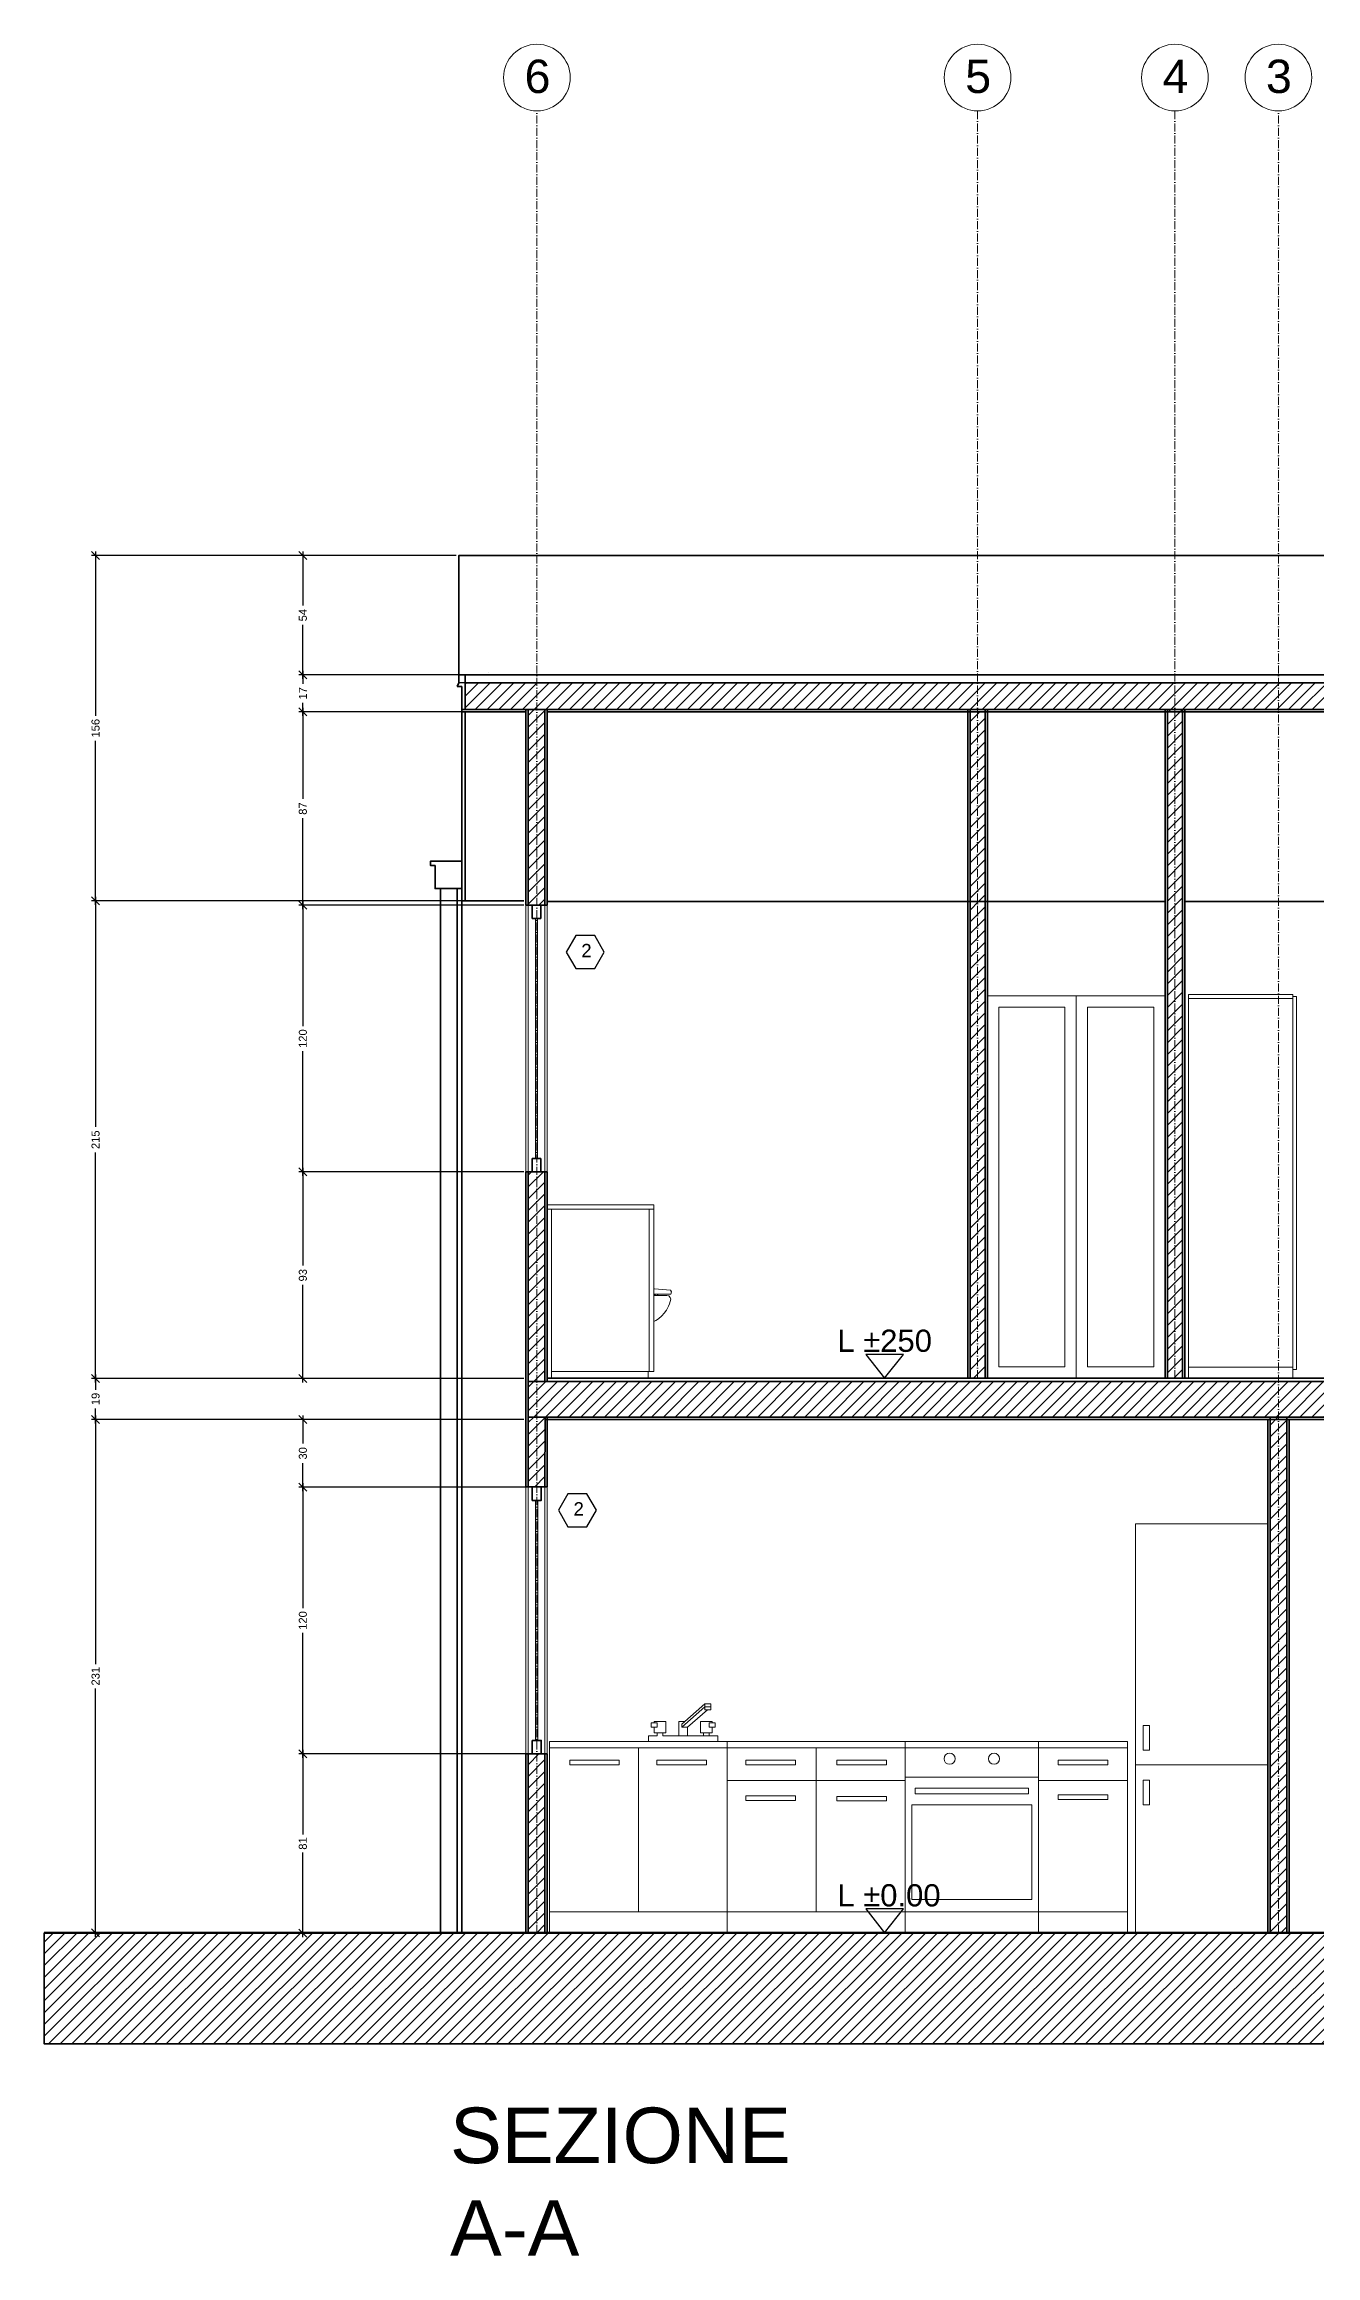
# Model space of a CAD drawing. Header units: inches. Extents: x 1080 to 7442, y 249 to 3242.
# Drawn here: x 1080 to 1653, y 249 to 1244 of the extents above; entities that cross this region are included whole.
import ezdxf

# ---------------------------------------------------------------- set-up
doc = ezdxf.new("R2010")
doc.units = ezdxf.units.IN
doc.header["$MEASUREMENT"] = 0
doc.linetypes.add('ACAD_ISO10W100', pattern=[18, 12, -3, 0, -3])
for name, color, linetype, lineweight in [('ARREDI', 8, 'Continuous', 18), ('CAMPITURE', 7, 'Continuous', 25), ('INFISSI', 130, 'Continuous', 13), ('NUMERAZIONE', 30, 'Continuous', 25), ('quote nuove', 253, 'Continuous', 18), ('STRUTTURA', 7, 'Continuous', 35)]:
    doc.layers.add(name, color=color, linetype=linetype, lineweight=lineweight)
doc.styles.add('ARIAL', font='Arial.ttf')
doc.styles.get("Standard").update_dxf_attribs({"font": 'Arial.ttf'})
doc.dimstyles.new('TICK_36', dxfattribs={"dimtxt": 3.6, "dimasz": 3.6, "dimexe": 1.8, "dimexo": 1.2, "dimgap": 1.8, "dimtad": 0, "dimdec": 0, "dimzin": 0, "dimdsep": 46, "dimtxsty": 'ARIAL', "dimblk": 'OBLIQUE', "dimcen": 1.8, "dimdle": 1.8, "dimclrd": 256, "dimclrt": 256, "dimadec": 0, "dimazin": 0, "dimtfac": 1, "dimtdec": 0, "dimtmove": 1, "dimatfit": 3, "dimldrblk": 'OPEN90', "dimfxl": 1, "dimtfill": 1, "dimtolj": 1, "dimtzin": 0, "dimarcsym": 0})
pattern_1 = [(45, (2412.2653, -1412.3828), (-2.6516504, 2.6516504), [])]

# ---------------------------------------------------------------- blocks, each defined once
blk = doc.blocks.new('_Oblique')
at = {"color": 0, "linetype": 'ByBlock', "lineweight": -2}
blk.add_line((-0.5, -0.5), (0.5, 0.5), dxfattribs=at)
blk = doc.blocks.new('*D55')
at = {"layer": 'quote nuove', "color": 0, "lineweight": -2, "transparency": 16777216}
for p, q in [((1297.37, 474.67), (1195.03, 474.67)), ((1297.37, 394.11), (1195.03, 394.11))]:
    blk.add_line(p, q, dxfattribs=at)
at = {"layer": 'quote nuove', "lineweight": -2, "transparency": 16777216}
for p, q in [((1196.83, 476.47), (1196.83, 438.4)), ((1196.83, 392.31), (1196.83, 430.38))]:
    blk.add_line(p, q, dxfattribs=at)
at = {"layer": 'quote nuove', "lineweight": -2, "transparency": 16777216, "xscale": 3.6, "yscale": 3.6, "zscale": 3.6}
for p, rotation in [((1196.83, 474.67), 90), ((1196.83, 394.11), 270)]:
    blk.add_blockref('_Oblique', p, dxfattribs=dict(at, rotation=rotation))
at = {"layer": 'quote nuove', "transparency": 16777216, "insert": (1196.83, 434.39), "char_height": 3.6, "attachment_point": 5, "rotation": 90, "style": 'ARIAL', "bg_fill": 3, "box_fill_scale": 1.25, "bg_fill_color": 256, "bg_fill_true_color": 13158600, "bg_fill_transparency": 0}
blk.add_mtext('\\A1;81', dxfattribs=at)
blk = doc.blocks.new('_Open90')
at = {"color": 0, "linetype": 'ByBlock', "lineweight": -2}
for p, q in [((0, 0), (-1, 0)), ((-0.5, 0.5), (0, 0)), ((0, 0), (-0.5, -0.5))]:
    blk.add_line(p, q, dxfattribs=at)
blk = doc.blocks.new('*D56')
at = {"layer": 'quote nuove', "color": 0, "lineweight": -2, "transparency": 16777216}
for p, q in [((1297.28, 594.74), (1195.03, 594.74)), ((1297.34, 474.7), (1195.03, 474.7))]:
    blk.add_line(p, q, dxfattribs=at)
at = {"layer": 'quote nuove', "lineweight": -2, "transparency": 16777216}
for p, q in [((1196.83, 596.54), (1196.83, 540.32)), ((1196.83, 472.9), (1196.83, 529.11))]:
    blk.add_line(p, q, dxfattribs=at)
at = {"layer": 'quote nuove', "lineweight": -2, "transparency": 16777216, "xscale": 3.6, "yscale": 3.6, "zscale": 3.6}
for p, rotation in [((1196.83, 594.74), 90), ((1196.83, 474.7), 270)]:
    blk.add_blockref('_Oblique', p, dxfattribs=dict(at, rotation=rotation))
at = {"layer": 'quote nuove', "transparency": 16777216, "insert": (1196.83, 534.72), "char_height": 3.6, "attachment_point": 5, "rotation": 90, "style": 'ARIAL', "bg_fill": 3, "box_fill_scale": 1.25, "bg_fill_color": 256, "bg_fill_true_color": 13158600, "bg_fill_transparency": 0}
blk.add_mtext('\\A1;120', dxfattribs=at)
blk = doc.blocks.new('*D57')
at = {"layer": 'quote nuove', "lineweight": -2, "transparency": 16777216}
for p, q in [((1196.83, 626.91), (1196.83, 614.28)), ((1196.83, 592.94), (1196.83, 605.57))]:
    blk.add_line(p, q, dxfattribs=at)
at = {"layer": 'quote nuove', "color": 0, "lineweight": -2, "transparency": 16777216}
for p, q in [((1296, 625.11), (1195.03, 625.11)), ((1296, 594.74), (1195.03, 594.74))]:
    blk.add_line(p, q, dxfattribs=at)
at = {"layer": 'quote nuove', "lineweight": -2, "transparency": 16777216, "xscale": 3.6, "yscale": 3.6, "zscale": 3.6}
for p, rotation in [((1196.83, 625.11), 90), ((1196.83, 594.74), 270)]:
    blk.add_blockref('_Oblique', p, dxfattribs=dict(at, rotation=rotation))
at = {"layer": 'quote nuove', "transparency": 16777216, "insert": (1196.83, 609.92), "char_height": 3.6, "attachment_point": 5, "rotation": 90, "style": 'ARIAL', "bg_fill": 3, "box_fill_scale": 1.25, "bg_fill_color": 256, "bg_fill_true_color": 13158600, "bg_fill_transparency": 0}
blk.add_mtext('\\A1;30', dxfattribs=at)
blk = doc.blocks.new('*D58')
at = {"layer": 'quote nuove', "color": 0, "lineweight": -2, "transparency": 16777216}
for p, q in [((1296.27, 736.51), (1195.03, 736.51)), ((1296.27, 643.61), (1195.03, 643.61))]:
    blk.add_line(p, q, dxfattribs=at)
at = {"layer": 'quote nuove', "lineweight": -2, "transparency": 16777216}
for p, q in [((1196.83, 738.31), (1196.83, 694.41)), ((1196.83, 641.81), (1196.83, 685.71))]:
    blk.add_line(p, q, dxfattribs=at)
at = {"layer": 'quote nuove', "lineweight": -2, "transparency": 16777216, "xscale": 3.6, "yscale": 3.6, "zscale": 3.6}
for p, rotation in [((1196.83, 736.51), 90), ((1196.83, 643.61), 270)]:
    blk.add_blockref('_Oblique', p, dxfattribs=dict(at, rotation=rotation))
at = {"layer": 'quote nuove', "transparency": 16777216, "insert": (1196.83, 690.06), "char_height": 3.6, "attachment_point": 5, "rotation": 90, "style": 'ARIAL', "bg_fill": 3, "box_fill_scale": 1.25, "bg_fill_color": 256, "bg_fill_true_color": 13158600, "bg_fill_transparency": 0}
blk.add_mtext('\\A1;93', dxfattribs=at)
blk = doc.blocks.new('*D59')
at = {"layer": 'quote nuove', "color": 0, "lineweight": -2, "transparency": 16777216}
for p, q in [((1296.27, 856.5), (1195.03, 856.5)), ((1296.27, 736.51), (1195.03, 736.51))]:
    blk.add_line(p, q, dxfattribs=at)
at = {"layer": 'quote nuove', "lineweight": -2, "transparency": 16777216}
for p, q in [((1196.83, 858.3), (1196.83, 802.11)), ((1196.83, 734.71), (1196.83, 790.9))]:
    blk.add_line(p, q, dxfattribs=at)
at = {"layer": 'quote nuove', "lineweight": -2, "transparency": 16777216, "xscale": 3.6, "yscale": 3.6, "zscale": 3.6}
for p, rotation in [((1196.83, 856.5), 90), ((1196.83, 736.51), 270)]:
    blk.add_blockref('_Oblique', p, dxfattribs=dict(at, rotation=rotation))
at = {"layer": 'quote nuove', "transparency": 16777216, "insert": (1196.83, 796.51), "char_height": 3.6, "attachment_point": 5, "rotation": 90, "style": 'ARIAL', "bg_fill": 3, "box_fill_scale": 1.25, "bg_fill_color": 256, "bg_fill_true_color": 13158600, "bg_fill_transparency": 0}
blk.add_mtext('\\A1;120', dxfattribs=at)
blk = doc.blocks.new('*D60')
at = {"layer": 'quote nuove', "lineweight": -2, "transparency": 16777216}
for p, q in [((1196.83, 945.32), (1196.83, 904.37)), ((1196.83, 854.7), (1196.83, 895.66))]:
    blk.add_line(p, q, dxfattribs=at)
at = {"layer": 'quote nuove', "color": 0, "lineweight": -2, "transparency": 16777216}
for p, q in [((1296.27, 943.52), (1195.03, 943.52)), ((1296.27, 856.5), (1195.03, 856.5))]:
    blk.add_line(p, q, dxfattribs=at)
at = {"layer": 'quote nuove', "lineweight": -2, "transparency": 16777216, "xscale": 3.6, "yscale": 3.6, "zscale": 3.6}
for p, rotation in [((1196.83, 943.52), 90), ((1196.83, 856.5), 270)]:
    blk.add_blockref('_Oblique', p, dxfattribs=dict(at, rotation=rotation))
at = {"layer": 'quote nuove', "transparency": 16777216, "insert": (1196.83, 900.01), "char_height": 3.6, "attachment_point": 5, "rotation": 90, "style": 'ARIAL', "bg_fill": 3, "box_fill_scale": 1.25, "bg_fill_color": 256, "bg_fill_true_color": 13158600, "bg_fill_transparency": 0}
blk.add_mtext('\\A1;87', dxfattribs=at)
blk = doc.blocks.new('*D61')
at = {"layer": 'quote nuove', "lineweight": -2, "transparency": 16777216}
for p, q in [((1103.57, 626.91), (1103.57, 515.14)), ((1103.57, 392.41), (1103.57, 504.18))]:
    blk.add_line(p, q, dxfattribs=at)
at = {"layer": 'quote nuove', "color": 0, "lineweight": -2, "transparency": 16777216}
for p, q in [((1296.27, 625.11), (1101.77, 625.11)), ((1297.37, 394.21), (1101.77, 394.21))]:
    blk.add_line(p, q, dxfattribs=at)
at = {"layer": 'quote nuove', "lineweight": -2, "transparency": 16777216, "xscale": 3.6, "yscale": 3.6, "zscale": 3.6}
for p, rotation in [((1103.57, 625.11), 90), ((1103.57, 394.21), 270)]:
    blk.add_blockref('_Oblique', p, dxfattribs=dict(at, rotation=rotation))
at = {"layer": 'quote nuove', "transparency": 16777216, "insert": (1103.57, 509.66), "char_height": 3.6, "attachment_point": 5, "rotation": 90, "style": 'ARIAL', "bg_fill": 3, "box_fill_scale": 1.25, "bg_fill_color": 256, "bg_fill_true_color": 13158600, "bg_fill_transparency": 0}
blk.add_mtext('\\A1;231', dxfattribs=at)
blk = doc.blocks.new('*D62')
at = {"layer": 'quote nuove', "color": 0, "lineweight": -2, "transparency": 16777216}
for p, q in [((1296.27, 643.61), (1101.77, 643.61)), ((1296.27, 625.11), (1101.77, 625.11))]:
    blk.add_line(p, q, dxfattribs=at)
at = {"layer": 'quote nuove', "lineweight": -2, "transparency": 16777216}
for p, q in [((1103.57, 645.41), (1103.57, 638.57)), ((1103.57, 623.31), (1103.57, 630.16))]:
    blk.add_line(p, q, dxfattribs=at)
at = {"layer": 'quote nuove', "lineweight": -2, "transparency": 16777216, "xscale": 3.6, "yscale": 3.6, "zscale": 3.6}
for p, rotation in [((1103.57, 643.61), 90), ((1103.57, 625.11), 270)]:
    blk.add_blockref('_Oblique', p, dxfattribs=dict(at, rotation=rotation))
at = {"layer": 'quote nuove', "transparency": 16777216, "insert": (1103.57, 634.36), "char_height": 3.6, "attachment_point": 5, "rotation": 90, "style": 'ARIAL', "bg_fill": 3, "box_fill_scale": 1.25, "bg_fill_color": 256, "bg_fill_true_color": 13158600, "bg_fill_transparency": 0}
blk.add_mtext('\\A1;19', dxfattribs=at)
blk = doc.blocks.new('*D66')
at = {"layer": 'quote nuove', "color": 0, "lineweight": -2, "transparency": 16777216}
for p, q in [((1295.27, 858.43), (1101.76, 858.43)), ((1296.27, 643.61), (1101.76, 643.61))]:
    blk.add_line(p, q, dxfattribs=at)
at = {"layer": 'quote nuove', "lineweight": -2, "transparency": 16777216}
for p, q in [((1103.56, 860.23), (1103.56, 756.85)), ((1103.56, 641.81), (1103.56, 745.2))]:
    blk.add_line(p, q, dxfattribs=at)
at = {"layer": 'quote nuove', "lineweight": -2, "transparency": 16777216, "xscale": 3.6, "yscale": 3.6, "zscale": 3.6}
for p, rotation in [((1103.56, 858.43), 90), ((1103.56, 643.61), 270)]:
    blk.add_blockref('_Oblique', p, dxfattribs=dict(at, rotation=rotation))
at = {"layer": 'quote nuove', "transparency": 16777216, "insert": (1103.56, 751.02), "char_height": 3.6, "attachment_point": 5, "rotation": 90, "style": 'ARIAL', "bg_fill": 3, "box_fill_scale": 1.25, "bg_fill_color": 256, "bg_fill_true_color": 13158600, "bg_fill_transparency": 0}
blk.add_mtext('\\A1;215', dxfattribs=at)
blk = doc.blocks.new('*D97')
at = {"layer": 'quote nuove', "lineweight": -2, "transparency": 16777216}
for p, q in [((1103.56, 1015.7), (1103.56, 941.77)), ((1103.56, 856.63), (1103.56, 930.56))]:
    blk.add_line(p, q, dxfattribs=at)
at = {"layer": 'quote nuove', "color": 0, "lineweight": -2, "transparency": 16777216}
for p, q in [((1265.85, 1013.9), (1101.76, 1013.9)), ((1265.85, 858.43), (1101.76, 858.43))]:
    blk.add_line(p, q, dxfattribs=at)
at = {"layer": 'quote nuove', "lineweight": -2, "transparency": 16777216, "xscale": 3.6, "yscale": 3.6, "zscale": 3.6}
for p, rotation in [((1103.56, 1013.9), 90), ((1103.56, 858.43), 270)]:
    blk.add_blockref('_Oblique', p, dxfattribs=dict(at, rotation=rotation))
at = {"layer": 'quote nuove', "transparency": 16777216, "insert": (1103.56, 936.17), "char_height": 3.6, "attachment_point": 5, "rotation": 90, "style": 'ARIAL', "bg_fill": 3, "box_fill_scale": 1.25, "bg_fill_color": 256, "bg_fill_true_color": 13158600, "bg_fill_transparency": 0}
blk.add_mtext('\\A1;156', dxfattribs=at)
blk = doc.blocks.new('*D98')
at = {"layer": 'quote nuove', "color": 0, "lineweight": -2, "transparency": 16777216}
for p, q in [((1267.1, 960.21), (1195.03, 960.21)), ((1267.1, 943.52), (1195.03, 943.52))]:
    blk.add_line(p, q, dxfattribs=at)
at = {"layer": 'quote nuove', "lineweight": -2, "transparency": 16777216}
for p, q in [((1196.83, 962.01), (1196.83, 956.07)), ((1196.83, 941.72), (1196.83, 947.66))]:
    blk.add_line(p, q, dxfattribs=at)
at = {"layer": 'quote nuove', "lineweight": -2, "transparency": 16777216, "xscale": 3.6, "yscale": 3.6, "zscale": 3.6}
for p, rotation in [((1196.83, 960.21), 90), ((1196.83, 943.52), 270)]:
    blk.add_blockref('_Oblique', p, dxfattribs=dict(at, rotation=rotation))
at = {"layer": 'quote nuove', "transparency": 16777216, "insert": (1196.83, 951.87), "char_height": 3.6, "attachment_point": 5, "rotation": 90, "style": 'ARIAL', "bg_fill": 3, "box_fill_scale": 1.25, "bg_fill_color": 256, "bg_fill_true_color": 13158600, "bg_fill_transparency": 0}
blk.add_mtext('\\A1;17', dxfattribs=at)
blk = doc.blocks.new('*D99')
at = {"layer": 'quote nuove', "lineweight": -2, "transparency": 16777216}
for p, q in [((1196.83, 1015.7), (1196.83, 991.41)), ((1196.83, 958.41), (1196.83, 982.7))]:
    blk.add_line(p, q, dxfattribs=at)
at = {"layer": 'quote nuove', "color": 0, "lineweight": -2, "transparency": 16777216}
for p, q in [((1265.85, 1013.9), (1195.03, 1013.9)), ((1265.85, 960.21), (1195.03, 960.21))]:
    blk.add_line(p, q, dxfattribs=at)
at = {"layer": 'quote nuove', "lineweight": -2, "transparency": 16777216, "xscale": 3.6, "yscale": 3.6, "zscale": 3.6}
for p, rotation in [((1196.83, 1013.9), 90), ((1196.83, 960.21), 270)]:
    blk.add_blockref('_Oblique', p, dxfattribs=dict(at, rotation=rotation))
at = {"layer": 'quote nuove', "transparency": 16777216, "insert": (1196.83, 987.06), "char_height": 3.6, "attachment_point": 5, "rotation": 90, "style": 'ARIAL', "bg_fill": 3, "box_fill_scale": 1.25, "bg_fill_color": 256, "bg_fill_true_color": 13158600, "bg_fill_transparency": 0}
blk.add_mtext('\\A1;54', dxfattribs=at)

msp = doc.modelspace()

# ---------------------------------------------------------------- hatches: boundary and pattern name
at = {"layer": 'CAMPITURE'}
h = msp.add_hatch(dxfattribs=at)
h.set_pattern_fill('ANSI31', color=0, scale=30)
h.set_pattern_definition(pattern_1)
h.paths.add_polyline_path([(1269.8, 956.61), (1269.81, 944.61), (2026.5, 944.61), (2026.5, 956.61)])
h = msp.add_hatch(dxfattribs=at)
h.set_pattern_fill('ANSI31', color=0, scale=30)
h.set_pattern_definition(pattern_1)
h.paths.add_polyline_path([(1305.7, 736.6), (1298.2, 736.6), (1298.2, 642.21), (1305.7, 642.21)])
h.paths.add_polyline_path([(1298.2, 856.6), (1305.7, 856.6), (1305.7, 944.61), (1298.2, 944.61)])
h = msp.add_hatch(dxfattribs=at)
h.set_pattern_fill('ANSI31', color=256, scale=30)
h.set_pattern_definition(pattern_1)
h.paths.add_polyline_path([(1585.82, 643.71), (1592.61, 643.71), (1592.61, 944.61), (1585.82, 944.61)])
h.paths.add_polyline_path([(1503.82, 858.21), (1497.03, 858.21), (1497.03, 643.71), (1503.82, 643.71)])
h = msp.add_hatch(dxfattribs=at)
h.set_pattern_fill('ANSI31', color=256, scale=30)
h.set_pattern_definition(pattern_1)
h.paths.add_polyline_path([(1497.03, 858.21), (1503.82, 858.21), (1503.82, 943.61), (1497.03, 943.61)])
h = msp.add_hatch(dxfattribs=at)
h.set_pattern_fill('ANSI31', color=0, scale=30)
h.set_pattern_definition(pattern_1)
h.paths.add_polyline_path([(1998, 642.21), (1298.2, 642.21), (1298.21, 626.21), (1305.8, 626.21), (1998, 626.21)])
h = msp.add_hatch(dxfattribs=at)
h.set_pattern_fill('ANSI31', color=0, scale=30)
h.set_pattern_definition(pattern_1)
h.paths.add_polyline_path([(1298.3, 394.21), (1305.73, 394.21), (1305.73, 474.77), (1298.27, 474.77)])
h.paths.add_polyline_path([(1298.22, 594.83), (1305.76, 594.83), (1305.76, 626.21), (1298.21, 626.21)])
at = {"layer": 'INFISSI'}
h = msp.add_hatch(color=4, dxfattribs=at)
h.dxf.hatch_style = 1
h.paths.add_polyline_path([(1302.45, 850.6), (1301.45, 850.6), (1301.45, 742.6), (1302.45, 742.6)])
h = msp.add_hatch(color=4, dxfattribs=at)
h.dxf.hatch_style = 1
h.paths.add_polyline_path([(1302.55, 588.77), (1301.55, 588.77), (1301.55, 480.77), (1302.55, 480.77)])

# ---------------------------------------------------------------- linework, layer by layer
for p, q in [((1269.8, 956.61), (1267.05, 956.61)), ((1592.61, 943.61), (1585.82, 943.61)), ((1497.03, 643.71), (1503.82, 643.71)), ((1585.82, 643.71), (1592.61, 643.71))]:
    msp.add_line(p, q)
at = {"layer": 'ARREDI'}
for p, q in [((1504.82, 815.71), (1504.82, 643.71)), ((1544.82, 643.71), (1544.82, 815.71)), ((1584.82, 815.71), (1544.82, 815.71)), ((1544.82, 815.71), (1544.82, 643.71)), ((1595.3, 814.62), (1595.3, 648.73)), ((1347.7, 721.71), (1306.7, 721.71)), ((1306.7, 721.71), (1354.7, 721.71)), ((1354.7, 719.71), (1306.7, 719.71)), ((1308.7, 719.71), (1308.7, 719.71)), ((1308.7, 719.71), (1308.7, 648.71)), ((1354.7, 719.71), (1352.7, 719.71)), ((1352.7, 719.71), (1352.7, 646.71)), ((1354.7, 721.71), (1354.7, 646.71)), ((1354.7, 721.71), (1354.7, 719.71)), ((1355.1, 683.98), (1354.7, 684.01)), ((1356.64, 681.55), (1354.7, 681.55)), ((1355.99, 680.94), (1354.7, 680.94)), ((1355.28, 681.08), (1355, 681.55)), ((1358.61, 683.69), (1355.1, 683.98)), ((1355.65, 680.94), (1355.28, 681.08)), ((1355.99, 680.94), (1356.36, 681.08)), ((1360.59, 680.94), (1355.99, 680.94)), ((1356.36, 681.08), (1356.64, 681.55)), ((1356.64, 681.55), (1362.41, 681.55)), ((1362.31, 683.38), (1358.61, 683.69)), ((1361.48, 680.74), (1360.59, 680.94)), ((1361.38, 676.21), (1361.79, 677.24)), ((1362.13, 680.11), (1361.48, 680.74)), ((1361.79, 677.24), (1362.13, 678.25)), ((1362.38, 679.24), (1362.13, 680.11)), ((1362.13, 678.25), (1362.38, 679.24)), ((1362.62, 682.52), (1362.31, 683.38)), ((1362.41, 681.55), (1362.62, 682.52)), ((1308.7, 671.71), (1308.7, 672.71)), ((1308.7, 646.71), (1308.7, 671.71)), ((1354.7, 669.21), (1355.71, 669.73)), ((1355.71, 669.73), (1356.79, 670.5)), ((1356.79, 670.5), (1358.33, 671.79)), ((1358.33, 671.79), (1359.45, 673.03)), ((1359.45, 673.03), (1360.44, 674.4)), ((1360.44, 674.4), (1361.38, 676.21)), ((1308.7, 648.71), (1308.7, 648.71)), ((1595.3, 648.73), (1595.3, 643.71)), ((1308.7, 646.71), (1354.7, 646.71)), ((1308.7, 646.71), (1308.7, 643.71)), ((1352.25, 643.71), (1352.25, 646.71)), ((1571.47, 578.2), (1571.47, 394.21)), ((1365.97, 489.34), (1368.76, 489.34)), ((1365.97, 482.81), (1365.97, 489.34)), ((1367.28, 488.03), (1377.71, 497.16)), ((1377.71, 495.86), (1367.28, 486.73)), ((1367.28, 486.73), (1367.28, 488.03)), ((1378.87, 494.56), (1369.89, 486.73)), ((1377.71, 495.86), (1377.71, 497.16)), ((1377.71, 497.16), (1380.32, 497.16)), ((1377.71, 494.55), (1377.71, 495.86)), ((1380.32, 495.86), (1377.71, 495.86)), ((1380.32, 494.55), (1377.71, 494.55)), ((1380.32, 497.16), (1380.32, 495.86)), ((1380.32, 495.86), (1380.32, 494.55)), ((1387.8, 480.21), (1307.8, 480.21)), ((1307.8, 480.21), (1307.8, 394.21)), ((1356.19, 482.81), (1356.19, 484.12)), ((1358.8, 484.12), (1358.8, 482.81)), ((1369.89, 486.73), (1367.28, 486.73)), ((1369.89, 486.73), (1369.89, 482.81)), ((1377.06, 484.12), (1377.06, 482.81)), ((1379.67, 482.81), (1379.67, 484.12)), ((1387.8, 480.21), (1467.8, 480.21)), ((1467.8, 480.21), (1467.8, 394.21)), ((1527.8, 480.21), (1527.8, 394.21)), ((1527.8, 480.21), (1567.8, 480.21)), ((1567.8, 480.21), (1567.8, 394.21)), ((1307.8, 477.5), (1357.7, 477.5)), ((1387.8, 477.5), (1357.7, 477.5)), ((1387.8, 477.5), (1567.8, 477.5)), ((1387.8, 400.65), (1387.8, 477.5)), ((1427.8, 477.5), (1427.8, 403.65)), ((1467.8, 394.21), (1467.8, 474.21)), ((1527.8, 474.21), (1527.8, 394.21)), ((1387.8, 462.68), (1467.8, 462.68)), ((1467.8, 464.21), (1527.8, 464.21)), ((1527.8, 462.68), (1567.8, 462.68)), ((1387.8, 403.65), (1307.8, 403.65)), ((1387.8, 403.65), (1467.8, 403.65)), ((1387.8, 400.65), (1387.8, 394.21)), ((1467.8, 403.65), (1527.8, 403.65)), ((1527.8, 403.65), (1567.8, 403.65))]:
    msp.add_line(p, q, dxfattribs=at)
at = {"layer": 'ARREDI', "color": 8}
for p, q in [((1630.97, 578.2), (1571.47, 578.2)), ((1387.8, 480.21), (1387.8, 394.21)), ((1347.8, 477.5), (1347.8, 403.65)), ((1630.97, 469.79), (1571.47, 469.79))]:
    msp.add_line(p, q, dxfattribs=at)
at = {"layer": 'ARREDI'}
for points in [[(1595.3, 814.62), (1642.19, 814.62), (1642.19, 816.3), (1595.3, 816.3)], [(1504.82, 815.71), (1544.82, 815.71), (1544.82, 643.71), (1504.82, 643.71)], [(1509.92, 810.61), (1539.73, 810.61), (1539.73, 648.8), (1509.92, 648.8)], [(1544.82, 815.71), (1584.82, 815.71), (1584.82, 643.71), (1544.82, 643.71)], [(1549.92, 810.61), (1579.73, 810.61), (1579.73, 648.8), (1549.92, 648.8)], [(1642.19, 815.44), (1642.19, 647.64), (1643.86, 647.64), (1643.86, 815.44)], [(1642.19, 648.73), (1642.19, 643.71), (1595.3, 643.71), (1595.31, 648.73)], [(1353.58, 486.73), (1353.58, 488.68), (1356.19, 488.68), (1356.19, 486.73)], [(1382.28, 486.73), (1382.28, 488.68), (1379.67, 488.68), (1379.67, 486.73)], [(1316.89, 471.82), (1339.2, 471.82), (1339.2, 469.83), (1316.89, 469.83)], [(1356.16, 471.82), (1378.47, 471.82), (1378.47, 469.83), (1356.16, 469.83)], [(1396.11, 471.82), (1418.41, 471.82), (1418.41, 469.83), (1396.11, 469.83)], [(1437.1, 471.82), (1459.41, 471.82), (1459.41, 469.83), (1437.1, 469.83)], [(1536.65, 471.82), (1558.95, 471.82), (1558.95, 469.83), (1536.65, 469.83)], [(1472.31, 456.77), (1523.3, 456.77), (1523.3, 459.34), (1472.31, 459.34)], [(1396.11, 455.76), (1418.41, 455.76), (1418.41, 453.76), (1396.11, 453.76)], [(1437.1, 455.52), (1459.41, 455.52), (1459.41, 453.52), (1437.1, 453.52)], [(1524.8, 451.82), (1524.8, 409.21), (1470.8, 409.21), (1470.8, 451.82)], [(1536.65, 456.25), (1558.95, 456.25), (1558.95, 454.25), (1536.65, 454.25)]]:
    msp.add_lwpolyline(points, close=True, dxfattribs=at)
for points in [[(1354.89, 488.69), (1354.89, 489.34), (1360.1, 489.34), (1360.1, 484.12), (1354.89, 484.12), (1354.89, 486.73)], [(1380.97, 488.69), (1380.97, 489.34), (1375.76, 489.34), (1375.76, 484.12), (1380.97, 484.12), (1380.97, 486.73)], [(1358.8, 482.81), (1383.58, 482.81), (1383.58, 480.21), (1352.28, 480.21), (1352.28, 482.81), (1356.19, 482.81)], [(1527.8, 475.21), (1527.8, 480.21), (1467.8, 480.21), (1467.8, 475.21)], [(1574.94, 487.49), (1574.94, 476.37), (1577.72, 476.37), (1577.72, 487.49), (1574.94, 487.49)], [(1577.72, 487.49), (1577.72, 476.37), (1574.94, 476.37), (1574.94, 487.49), (1577.72, 487.49)], [(1574.94, 462.84), (1574.94, 451.72), (1577.72, 451.72), (1577.72, 462.84), (1574.94, 462.84)], [(1577.72, 462.84), (1577.72, 451.72), (1574.94, 451.72), (1574.94, 462.84), (1577.72, 462.84)]]:
    msp.add_lwpolyline(points, dxfattribs=at)
for centre in [(1487.8, 472.52), (1507.8, 472.52)]:
    msp.add_circle(centre, 2.5, dxfattribs=at)
at = {"layer": 'CAMPITURE', "color": 0, "linetype": 'Continuous'}
for p, q in [((1631.97, 622.67), (1635.51, 626.21)), ((1631.97, 617.36), (1639.47, 624.86)), ((1631.97, 612.06), (1639.47, 619.56)), ((1631.97, 606.76), (1639.47, 614.26)), ((1631.97, 601.45), (1639.47, 608.95)), ((1631.97, 596.15), (1639.47, 603.65)), ((1631.97, 590.85), (1639.47, 598.35)), ((1631.97, 585.54), (1639.47, 593.04)), ((1631.97, 580.24), (1639.47, 587.74)), ((1631.97, 574.94), (1639.47, 582.44)), ((1631.97, 569.63), (1639.47, 577.13)), ((1631.97, 564.33), (1639.47, 571.83)), ((1631.97, 559.03), (1639.47, 566.53)), ((1631.97, 553.72), (1639.47, 561.22)), ((1631.97, 548.42), (1639.47, 555.92)), ((1631.97, 543.12), (1639.47, 550.62)), ((1631.97, 537.81), (1639.47, 545.31)), ((1631.97, 532.51), (1639.47, 540.01)), ((1631.97, 527.21), (1639.47, 534.71)), ((1631.97, 521.9), (1639.47, 529.4)), ((1631.97, 516.6), (1639.47, 524.1)), ((1631.97, 511.3), (1639.47, 518.8)), ((1631.97, 505.99), (1639.47, 513.49)), ((1631.97, 500.69), (1639.47, 508.19)), ((1631.97, 495.39), (1639.47, 502.89)), ((1631.97, 490.08), (1639.47, 497.58)), ((1631.97, 484.78), (1639.47, 492.28)), ((1631.97, 479.48), (1639.47, 486.98)), ((1631.97, 474.17), (1639.47, 481.67)), ((1631.97, 468.87), (1639.47, 476.37)), ((1631.97, 463.57), (1639.47, 471.07)), ((1631.97, 458.26), (1639.47, 465.76)), ((1631.97, 452.96), (1639.47, 460.46)), ((1631.97, 447.66), (1639.47, 455.16)), ((1631.97, 442.35), (1639.47, 449.85)), ((1631.97, 437.05), (1639.47, 444.55)), ((1631.97, 431.75), (1639.47, 439.25)), ((1631.97, 426.44), (1639.47, 433.94)), ((1631.97, 421.14), (1639.47, 428.64)), ((1631.97, 415.84), (1639.47, 423.34)), ((1631.97, 410.53), (1639.47, 418.03)), ((1631.97, 405.23), (1639.47, 412.73)), ((1631.97, 399.93), (1639.47, 407.43)), ((1631.97, 394.62), (1639.47, 402.12)), ((1636.86, 394.21), (1639.47, 396.82))]:
    msp.add_line(p, q, dxfattribs=at)
at = {"layer": 'INFISSI', "color": 4}
for p, q in [((1297.2, 736.6), (1297.2, 856.6)), ((1305.7, 736.6), (1305.7, 856.6)), ((1306.7, 736.6), (1306.7, 856.6)), ((1301.45, 742.6), (1301.45, 850.6)), ((1302.45, 742.6), (1302.45, 850.6))]:
    msp.add_line(p, q, dxfattribs=at)
at = {"layer": 'INFISSI'}
for p, q in [((1301.55, 480.77), (1301.55, 588.77)), ((1302.55, 480.77), (1302.55, 588.77)), ((1305.73, 474.77), (1305.73, 594.83)), ((1306.8, 594.83), (1306.8, 474.77)), ((1306.8, 474.77), (1305.73, 474.77))]:
    msp.add_line(p, q, dxfattribs=at)
at = {"layer": 'INFISSI', "color": 4}
msp.add_lwpolyline([(1298.2, 736.6), (1298.2, 856.6)], dxfattribs=at)
at = {"layer": 'INFISSI'}
for points in [[(1301.45, 850.6), (1302.45, 850.6), (1302.45, 742.6), (1301.45, 742.6)], [(1297.2, 594.83), (1298.27, 594.83), (1298.27, 474.77), (1297.2, 474.77)], [(1301.55, 588.77), (1302.55, 588.77), (1302.55, 480.77), (1301.55, 480.77)]]:
    msp.add_lwpolyline(points, close=True, dxfattribs=at)
at = {"layer": 'NUMERAZIONE'}
for points in [[(1332.42, 835.48), (1328.15, 842.88), (1319.6, 842.88), (1315.32, 835.48), (1319.6, 828.07), (1328.15, 828.07)], [(1450.14, 654.44), (1458.59, 643.71), (1467.04, 654.44)], [(1328.93, 584.29), (1324.65, 591.7), (1316.1, 591.7), (1311.83, 584.29), (1316.1, 576.89), (1324.65, 576.89)], [(1450.14, 404.94), (1458.59, 394.21), (1467.04, 404.94)]]:
    msp.add_lwpolyline(points, close=True, dxfattribs=at)
at = {"layer": 'quote nuove', "color": 253, "linetype": 'ACAD_ISO10W100', "lineweight": 0, "ltscale": 0.3}
for p, q in [((1500.43, 643.71), (1500.43, 1213.9)), ((1589.22, 643.71), (1589.22, 1213.9)), ((1635.72, 394.21), (1635.72, 1213.9))]:
    msp.add_line(p, q, dxfattribs=at)
at = {"layer": 'quote nuove', "color": 253, "lineweight": 0}
for centre in [(1302.16, 1228.9), (1500.43, 1228.9), (1589.22, 1228.9), (1635.72, 1228.9)]:
    msp.add_circle(centre, 15, dxfattribs=at)
at = {"layer": 'STRUTTURA'}
for p, q in [((1267.05, 956.61), (1266.3, 954.89)), ((1267.05, 962.39), (1267.05, 956.61)), ((1269.81, 944.61), (1269.8, 960.21)), ((1280.52, 961.16), (1280.52, 961.16)), ((1266.3, 954.89), (1268.3, 954.89)), ((1268.3, 943.11), (1268.3, 954.89)), ((1297.2, 944.61), (1268.3, 944.61)), ((1297.2, 943.61), (1268.3, 943.61)), ((1297.2, 944.61), (1645.9, 944.61)), ((1306.7, 943.61), (1585.82, 943.61)), ((1592.61, 943.61), (1657.23, 943.61)), ((1990.6, 944.61), (1645.9, 944.61)), ((1268.3, 858.53), (1296.2, 858.53)), ((1268.3, 858.53), (1268.3, 394.21)), ((1297.2, 856.6), (1306.7, 856.6)), ((1299.95, 850.6), (1299.95, 856.6)), ((1303.95, 856.6), (1303.95, 850.6)), ((1306.7, 858.21), (1584.82, 858.21)), ((1593.61, 858.21), (1989.6, 858.04)), ((1303.95, 850.6), (1299.95, 850.6)), ((1306.7, 736.6), (1297.2, 736.6)), ((1297.2, 594.83), (1297.2, 736.6)), ((1299.95, 742.6), (1303.95, 742.6)), ((1299.95, 736.6), (1299.95, 742.6)), ((1299.95, 736.6), (1303.95, 736.6)), ((1301.45, 742.6), (1301.95, 742.6)), ((1301.95, 742.6), (1302.45, 742.6)), ((1303.95, 742.6), (1303.95, 736.6)), ((1305.7, 736.6), (1305.7, 642.21)), ((1306.7, 736.6), (1306.7, 642.21)), ((1305.73, 594.83), (1305.78, 626.21)), ((1306.8, 594.83), (1306.8, 626.21)), ((1630.97, 394.21), (1630.97, 625.21)), ((1639.47, 394.21), (1639.47, 625.21)), ((1297.2, 594.83), (1306.8, 594.83)), ((1300.05, 588.77), (1300.05, 594.77)), ((1304.05, 588.77), (1300.05, 588.77)), ((1304.05, 594.77), (1304.05, 588.77)), ((1300.05, 480.77), (1304.05, 480.77)), ((1300.05, 474.77), (1300.05, 480.77)), ((1301.55, 480.77), (1302.05, 480.77)), ((1302.05, 480.77), (1302.55, 480.77)), ((1304.05, 480.77), (1304.05, 474.77)), ((1306.8, 474.77), (1297.2, 474.77)), ((1305.73, 474.77), (1305.73, 394.21)), ((1306.8, 394.21), (1306.8, 474.77)), ((1297.2, 394.21), (1999.1, 394.21)), ((1527.8, 394.21), (1467.8, 394.21))]:
    msp.add_line(p, q, dxfattribs=at)
at = {"layer": 'STRUTTURA', "lineweight": 100}
for p, q in [((2146.14, 394.21), (1080.46, 394.21)), ((1297.2, 394.21), (2113.41, 394.21))]:
    msp.add_line(p, q, dxfattribs=at)
at = {"layer": 'STRUTTURA', "color": 8}
msp.add_line((1307.8, 394.21), (1387.8, 394.21), dxfattribs=at)
at = {"layer": 'STRUTTURA'}
for points in [[(1267.05, 962.39), (1267.05, 1013.9), (2029.25, 1013.9), (2029.25, 962.39)], [(1267.05, 960.21), (2029.25, 960.21)], [(1269.8, 956.61), (2029.25, 956.61)], [(1268.3, 943.11), (1268.3, 858.53)], [(1269.8, 943.61), (1269.8, 858.53)], [(1298.2, 856.6), (1297.2, 856.6), (1297.2, 944.61)], [(1298.2, 860.21), (1298.2, 944.61)], [(1305.7, 860.21), (1305.7, 944.61)], [(1305.7, 856.6), (1306.7, 856.6), (1306.7, 944.61)], [(1496.03, 643.71), (1496.03, 944.61)], [(1497.03, 643.71), (1497.03, 943.61)], [(1503.82, 643.71), (1503.82, 943.61)], [(1504.82, 643.71), (1504.82, 944.61)], [(1584.82, 643.71), (1584.82, 944.61)], [(1585.82, 643.71), (1585.82, 943.61)], [(1592.61, 643.71), (1592.61, 943.61)], [(1593.61, 643.71), (1593.61, 944.61)], [(1268.3, 876.38), (1254.3, 876.38), (1254.3, 874.38), (1256.3, 874.38), (1256.3, 864.01), (1268.3, 864.01)], [(1258.8, 394.21), (1258.8, 864.01)], [(1266.3, 864.01), (1266.3, 394.21)], [(1305.7, 642.21), (1990.6, 642.21)], [(1306.7, 643.71), (1990.6, 643.71)], [(1305.78, 626.21), (1990.5, 626.21)], [(1305.8, 625.21), (1688.6, 625.21)], [(1631.97, 394.21), (1631.97, 625.21)], [(1639.47, 394.21), (1640.57, 394.21), (1640.57, 625.21)], [(1299.3, 394.21), (1311.3, 394.21)], [(1307.8, 394.21), (1310.8, 394.21)], [(1387.8, 394.21), (1384.8, 394.21)]]:
    msp.add_lwpolyline(points, dxfattribs=at)
for points in [[(1269.81, 956.61), (2026.5, 956.61), (2026.5, 944.61), (1269.81, 944.61)], [(1298.2, 944.61), (1305.7, 944.61), (1305.7, 856.6), (1298.2, 856.6)], [(1298.2, 944.61), (1305.7, 944.61), (1305.7, 856.6), (1298.2, 856.6)], [(1497.03, 943.61), (1503.82, 943.61), (1503.82, 944.61), (1497.03, 944.61)], [(1585.82, 943.61), (1592.61, 943.61), (1592.61, 944.61), (1585.82, 944.61)], [(1298.2, 642.21), (1998.08, 642.21), (1998.08, 626.21), (1298.2, 626.21)], [(1631.97, 626.21), (1639.47, 626.21), (1639.47, 394.21), (1631.97, 394.21)], [(1300.05, 594.83), (1304.05, 594.83), (1304.05, 588.77), (1300.05, 588.77)], [(1300.05, 480.77), (1304.05, 480.77), (1304.05, 474.77), (1300.05, 474.77)]]:
    msp.add_lwpolyline(points, close=True, dxfattribs=at)

# ---------------------------------------------------------------- texts
at = {"layer": 'NUMERAZIONE'}
for s, p in [('L ±250', (1437.3, 655.58)), ('L ±0.00', (1437.3, 406.08))]:
    msp.add_text(s, height=9.989, dxfattribs=at).set_placement(p)
at = {"layer": 'NUMERAZIONE', "ltscale": 0.1, "char_height": 6, "attachment_point": 1}
for insert in [(1322.1, 839.12), (1318.6, 587.94)]:
    msp.add_mtext_dynamic_manual_height_columns('2', width=0.5819, gutter_width=12.5, heights=[0], dxfattribs=dict(at, insert=insert))
at = {"layer": 'quote nuove', "color": 253, "lineweight": 0, "char_height": 15, "attachment_point": 1}
for s, insert in [('6', (1296.58, 1236.96)), ('5', (1494.84, 1236.96)), ('4', (1583.63, 1236.96)), ('3', (1630.14, 1236.96))]:
    msp.add_mtext_dynamic_manual_height_columns(s, width=15.1923, gutter_width=12.5, heights=[0], dxfattribs=dict(at, insert=insert))
at = {"layer": 'STRUTTURA', "ltscale": 0.1, "insert": (1263.04, 315.57), "char_height": 25, "attachment_point": 1}
msp.add_mtext_dynamic_manual_height_columns('SEZIONE A-A', width=23.9932, gutter_width=12.5, heights=[0], dxfattribs=at)

# ---------------------------------------------------------------- next in the draw order: dimensions: what is measured, and where the dimension line sits
at = {"layer": 'quote nuove'}
for base, p1, p2, picture, middle in [((1196.83, 736.51), (1297.47, 643.61), (1297.47, 736.51), '*D58', (1196.83, 690.06)), ((1196.83, 474.67), (1298.57, 394.11), (1298.57, 474.67), '*D55', (1196.83, 434.39))]:
    dim = msp.add_linear_dim(base=base, p1=p1, p2=p2, angle=90, dimstyle='TICK_36', dxfattribs=at)
    dim.commit()
    dim.dimension.update_dxf_attribs({"geometry": picture, "text_midpoint": middle})

# ---------------------------------------------------------------- next in the draw order: dimensions: what is measured, and where the dimension line sits
for base, p1, p2, picture, middle in [((1196.83, 856.5), (1297.47, 736.51), (1297.47, 856.5), '*D59', (1196.83, 796.51)), ((1196.83, 594.74), (1298.54, 474.7), (1298.48, 594.74), '*D56', (1196.83, 534.72))]:
    dim = msp.add_linear_dim(base=base, p1=p1, p2=p2, angle=90, dimstyle='TICK_36', dxfattribs=at)
    dim.commit()
    dim.dimension.update_dxf_attribs({"geometry": picture, "text_midpoint": middle})

# ---------------------------------------------------------------- next in the draw order: dimensions: what is measured, and where the dimension line sits
for base, p1, p2, picture, middle in [((1196.83, 943.52), (1297.47, 856.5), (1297.47, 943.52), '*D60', (1196.83, 900.01)), ((1196.83, 625.11), (1297.2, 594.74), (1297.2, 625.11), '*D57', (1196.83, 609.92))]:
    dim = msp.add_linear_dim(base=base, p1=p1, p2=p2, angle=90, dimstyle='TICK_36', dxfattribs=at)
    dim.commit()
    dim.dimension.update_dxf_attribs({"geometry": picture, "text_midpoint": middle})

# ---------------------------------------------------------------- next in the draw order: dimensions: what is measured, and where the dimension line sits
dim = msp.add_linear_dim(base=(1103.57, 625.11), p1=(1298.57, 394.21), p2=(1297.47, 625.11), angle=90, dimstyle='TICK_36', dxfattribs=at)
dim.commit()
dim.dimension.update_dxf_attribs({"geometry": '*D61', "text_midpoint": (1103.57, 509.66)})

# ---------------------------------------------------------------- next in the draw order: hatches: boundary and pattern name
at = {"layer": 'CAMPITURE'}
h = msp.add_hatch(dxfattribs=at)
h.set_pattern_fill('ANSI31', color=256, scale=30)
h.set_pattern_definition(pattern_1)
h.paths.add_polyline_path([(1080.46, 394.21), (1080.46, 344.21), (2146.14, 344.21), (2146.14, 394.21)])

# ---------------------------------------------------------------- next in the draw order: linework, layer by layer
at = {"layer": 'STRUTTURA'}
for p, q in [((1297.2, 474.77), (1297.2, 394.21)), ((1298.27, 474.77), (1298.27, 394.21))]:
    msp.add_line(p, q, dxfattribs=at)
msp.add_lwpolyline([(1080.46, 394.21), (2146.14, 394.21), (2146.14, 344.21), (1080.46, 344.21)], close=True, dxfattribs=at)

# ---------------------------------------------------------------- next in the draw order: dimensions: what is measured, and where the dimension line sits
at = {"layer": 'quote nuove'}
dim = msp.add_linear_dim(base=(1103.56595305, 643.61182401), p1=(1297.46943378, 625.11182401), p2=(1297.46943378, 643.61182401), angle=90, dimstyle='TICK_36', dxfattribs=at)
dim.commit()
dim.dimension.update_dxf_attribs({"geometry": '*D62', "text_midpoint": (1103.56595305, 634.36182401)})

# ---------------------------------------------------------------- next in the draw order: linework, layer by layer
at = {"layer": 'STRUTTURA'}
msp.add_line((1298.2, 626.21), (1298.27, 594.83), dxfattribs=at)

# ---------------------------------------------------------------- next in the draw order: dimensions: what is measured, and where the dimension line sits
at = {"layer": 'quote nuove'}
dim = msp.add_linear_dim(base=(1103.56, 858.43), p1=(1297.47, 643.61), p2=(1296.47, 858.43), angle=90, dimstyle='TICK_36', dxfattribs=at)
dim.commit()
dim.dimension.update_dxf_attribs({"geometry": '*D66', "text_midpoint": (1103.56, 751.02)})

# ---------------------------------------------------------------- next in the draw order: linework, layer by layer
at = {"layer": 'quote nuove', "color": 253, "linetype": 'ACAD_ISO10W100', "lineweight": 0, "ltscale": 0.3}
msp.add_line((1302.16, 394.21), (1302.16, 1213.9), dxfattribs=at)
at = {"layer": 'STRUTTURA'}
msp.add_line((1298.2, 736.6), (1298.2, 642.21), dxfattribs=at)

# ---------------------------------------------------------------- next in the draw order: dimensions: what is measured, and where the dimension line sits
at = {"layer": 'quote nuove'}
dim = msp.add_linear_dim(base=(1103.56, 858.43), p1=(1267.05, 1013.9), p2=(1267.05, 858.43), angle=90, text='156', dimstyle='TICK_36', dxfattribs=at)
dim.commit()
dim.dimension.update_dxf_attribs({"geometry": '*D97', "text_midpoint": (1103.56, 936.17)})

# ---------------------------------------------------------------- next in the draw order: dimensions: what is measured, and where the dimension line sits
dim = msp.add_linear_dim(base=(1196.83, 960.21), p1=(1268.3, 943.52), p2=(1268.3, 960.21), angle=90, dimstyle='TICK_36', dxfattribs=at)
dim.commit()
dim.dimension.update_dxf_attribs({"geometry": '*D98', "text_midpoint": (1196.83, 951.87)})

# ---------------------------------------------------------------- next in the draw order: dimensions: what is measured, and where the dimension line sits
dim = msp.add_linear_dim(base=(1196.83, 960.21), p1=(1267.05, 1013.9), p2=(1267.05, 960.21), angle=90, dimstyle='TICK_36', dxfattribs=at)
dim.commit()
dim.dimension.update_dxf_attribs({"geometry": '*D99', "text_midpoint": (1196.83, 987.06)})

doc.saveas('drawing.dxf')
